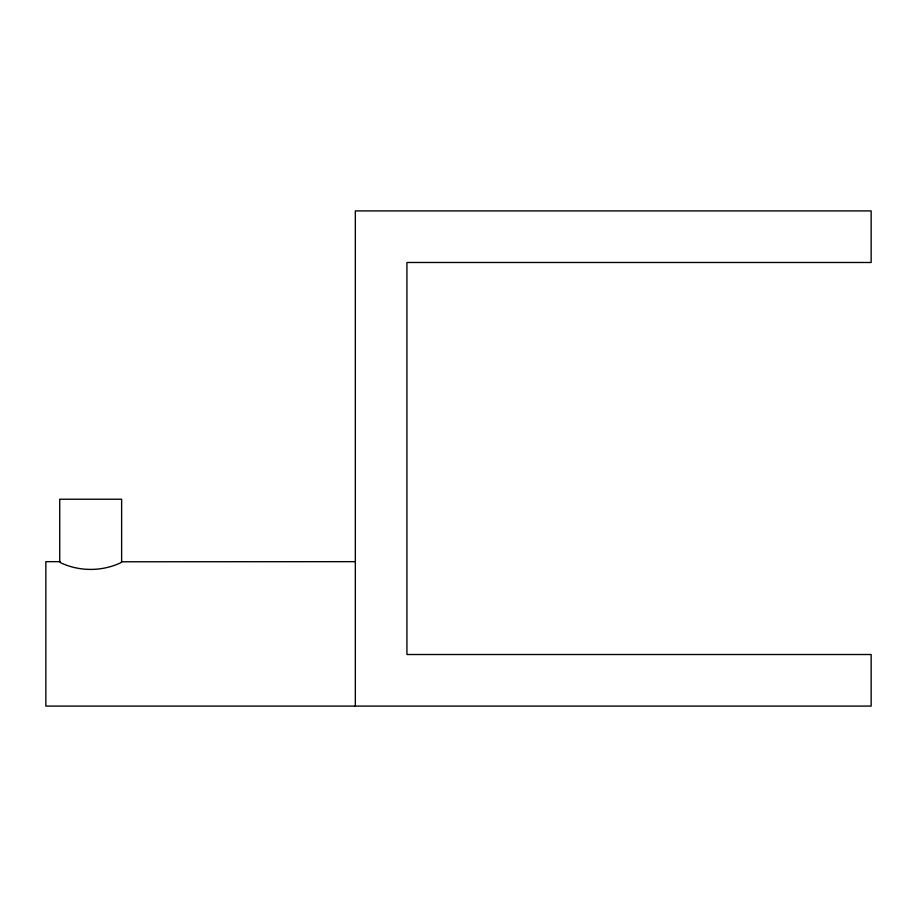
<?xml version="1.0" encoding="UTF-8"?>
<svg xmlns="http://www.w3.org/2000/svg" width="917" height="917" viewBox="0 0 917 917"><rect width="100%" height="100%" fill="white"/><g stroke="black" fill="none" stroke-linecap="round" stroke-linejoin="round"><path stroke-width="1.38" d="M59.731 561.823L59.731 499.226L121.629 499.226L121.629 561.777L120.62 562.832C101.776 571.589 79.699 571.612 60.831 562.878L59.88 561.663L45.85 561.663L45.85 706.09L871.15 706.09L871.15 654.509L406.919 654.509L406.919 262.491L871.15 262.491L871.15 210.91L355.337 210.91L355.337 706.09M355.337 561.663L121.629 561.777"/></g></svg>
